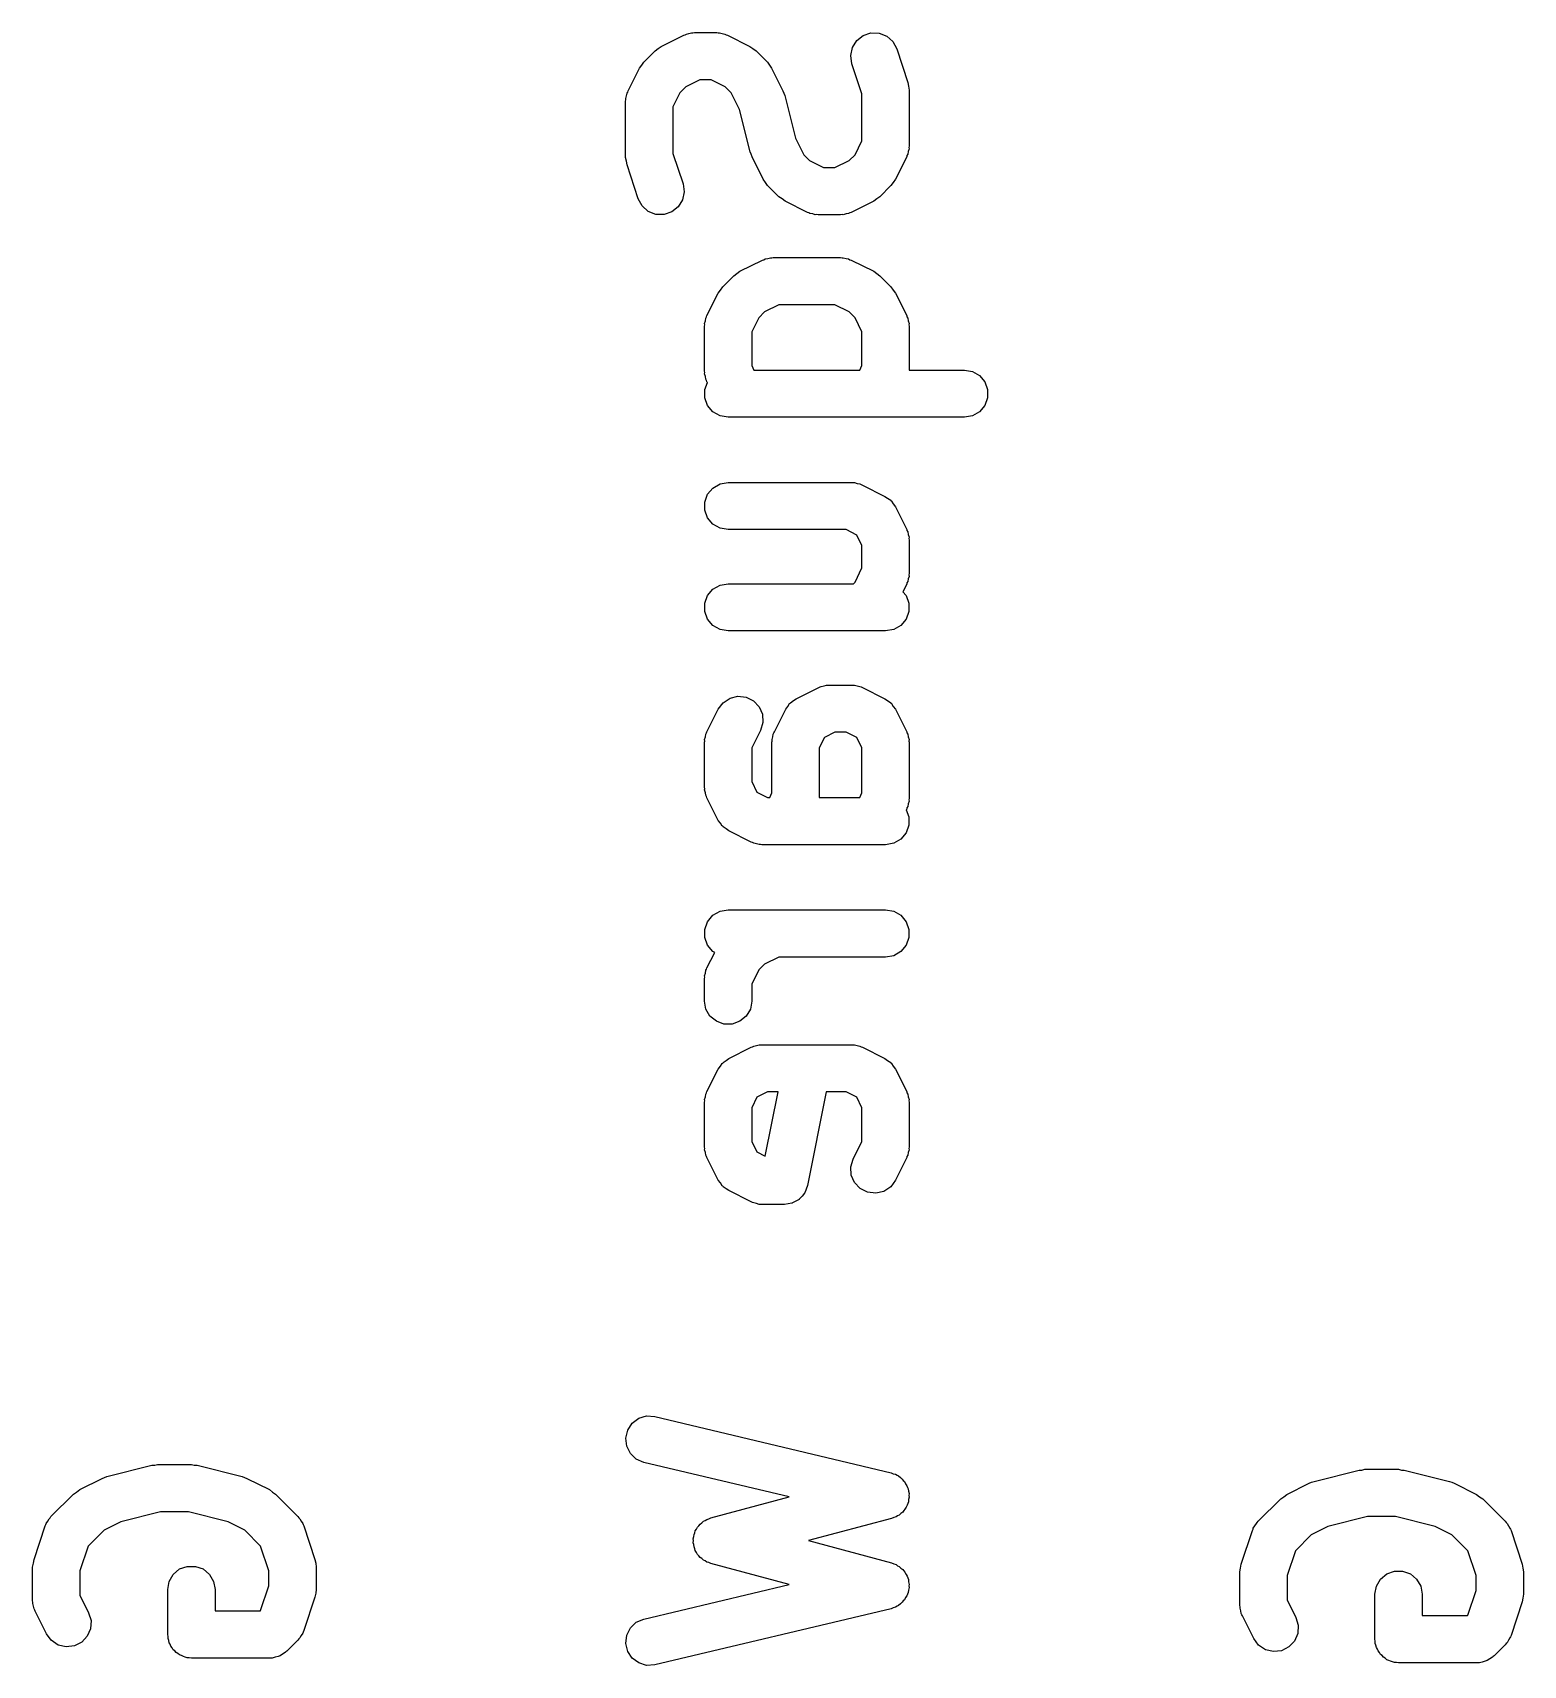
# Model space of a CAD drawing. Extents: x 91.3 to 189.8, y -113.5 to -60.4.
# Drawn here: x 153.89 to 160.2, y -105.44 to -98.53 of the extents above; entities that cross this region are included whole.
import ezdxf

# ---------------------------------------------------------------- set-up
doc = ezdxf.new("R2010")
doc.units = 0
doc.header["$MEASUREMENT"] = 0
doc.layers.add('BLACK', color=7, linetype='CONTINUOUS')

msp = doc.modelspace()

# ---------------------------------------------------------------- linework, layer by layer
at = {"layer": 'Black'}
for p, q in [((156.553, -98.5858), (156.648, -98.5382)), ((156.648, -98.5382), (156.654, -98.5365)), ((156.654, -98.5365), (156.659, -98.5336)), ((156.659, -98.5336), (156.67, -98.5316)), ((156.67, -98.5316), (156.681, -98.5283)), ((156.681, -98.5283), (156.687, -98.5286)), ((156.687, -98.5286), (156.693, -98.5276)), ((156.693, -98.5276), (156.788, -98.5276)), ((156.788, -98.5276), (156.794, -98.5286)), ((156.794, -98.5286), (156.8, -98.5283)), ((156.8, -98.5283), (156.811, -98.5316)), ((156.811, -98.5316), (156.822, -98.5336)), ((156.822, -98.5336), (156.827, -98.5365)), ((156.827, -98.5365), (156.833, -98.5382)), ((156.833, -98.5382), (156.928, -98.5858)), ((157.362, -98.5909), (157.38, -98.5613)), ((157.38, -98.5613), (157.407, -98.5397)), ((157.407, -98.5397), (157.44, -98.5287)), ((157.44, -98.5287), (157.475, -98.5296)), ((157.475, -98.5296), (157.507, -98.5424)), ((157.507, -98.5424), (157.533, -98.5655)), ((157.533, -98.5655), (157.55, -98.596)), ((156.47, -98.6653), (156.479, -98.6521)), ((156.479, -98.6521), (156.527, -98.6045)), ((156.527, -98.6045), (156.54, -98.5953)), ((156.54, -98.5953), (156.553, -98.5858)), ((156.928, -98.5858), (156.941, -98.5953)), ((156.941, -98.5953), (156.954, -98.6045)), ((156.954, -98.6045), (157.002, -98.6521)), ((157.002, -98.6521), (157.011, -98.6653)), ((157.355, -98.6249), (157.362, -98.5909)), ((157.36, -98.6592), (157.355, -98.6249)), ((157.55, -98.596), (157.597, -98.7389)), ((156.413, -98.7734), (156.461, -98.6781)), ((156.461, -98.6781), (156.47, -98.6653)), ((157.011, -98.6653), (157.02, -98.6781)), ((157.02, -98.6781), (157.068, -98.7734)), ((157.402, -98.7867), (157.36, -98.6592)), ((156.406, -98.7954), (156.408, -98.7839)), ((156.408, -98.7839), (156.411, -98.7789)), ((156.411, -98.7789), (156.413, -98.7734)), ((156.632, -98.7821), (156.602, -98.8417)), ((156.657, -98.7574), (156.632, -98.7821)), ((156.716, -98.7276), (156.657, -98.7574)), ((156.764, -98.7276), (156.716, -98.7276)), ((156.824, -98.7574), (156.764, -98.7276)), ((156.849, -98.7821), (156.824, -98.7574)), ((156.884, -98.853), (156.849, -98.7821)), ((157.068, -98.7734), (157.071, -98.7839)), ((157.071, -98.7839), (157.076, -98.7938)), ((157.402, -98.985), (157.402, -98.7867)), ((157.597, -98.7389), (157.6, -98.7547)), ((157.6, -98.7547), (157.602, -98.7705)), ((157.602, -98.7705), (157.602, -99.0086)), ((156.402, -98.8181), (156.403, -98.8124)), ((156.402, -99.0562), (156.402, -98.8181)), ((156.403, -98.8067), (156.406, -98.7954)), ((156.403, -98.8124), (156.403, -98.8067)), ((156.602, -98.8417), (156.602, -99.04)), ((156.929, -99.0328), (156.884, -98.853)), ((157.076, -98.7938), (157.121, -98.9737)), ((157.121, -98.9737), (157.156, -99.0446)), ((157.373, -99.0446), (157.402, -98.985)), ((156.405, -99.072), (156.402, -99.0562)), ((156.602, -99.04), (156.645, -99.1674)), ((156.934, -99.0428), (156.929, -99.0328)), ((156.937, -99.0533), (156.934, -99.0428)), ((156.984, -99.1485), (156.937, -99.0533)), ((157.156, -99.0446), (157.181, -99.0692)), ((157.348, -99.0692), (157.373, -99.0446)), ((157.592, -99.0533), (157.544, -99.1485)), ((157.593, -99.0478), (157.592, -99.0533)), ((157.596, -99.0428), (157.593, -99.0478)), ((157.598, -99.0312), (157.596, -99.0428)), ((157.602, -99.02), (157.598, -99.0312)), ((157.602, -99.0086), (157.601, -99.0142)), ((157.601, -99.0142), (157.602, -99.02)), ((156.408, -99.0878), (156.405, -99.072)), ((156.455, -99.2307), (156.408, -99.0878)), ((157.181, -99.0692), (157.24, -99.099)), ((157.24, -99.099), (157.288, -99.099)), ((157.288, -99.099), (157.348, -99.0692)), ((156.65, -99.2018), (156.643, -99.2358)), ((156.645, -99.1674), (156.65, -99.2018)), ((156.994, -99.1614), (156.984, -99.1485)), ((157.003, -99.1745), (156.994, -99.1614)), ((157.051, -99.2221), (157.003, -99.1745)), ((157.525, -99.1745), (157.478, -99.2221)), ((157.535, -99.1614), (157.525, -99.1745)), ((157.544, -99.1485), (157.535, -99.1614)), ((156.472, -99.2612), (156.455, -99.2307)), ((156.498, -99.2843), (156.472, -99.2612)), ((156.625, -99.2654), (156.598, -99.287)), ((156.643, -99.2358), (156.625, -99.2654)), ((157.064, -99.2313), (157.051, -99.2221)), ((157.077, -99.2409), (157.064, -99.2313)), ((157.172, -99.2885), (157.077, -99.2409)), ((157.452, -99.2409), (157.357, -99.2885)), ((157.465, -99.2313), (157.452, -99.2409)), ((157.478, -99.2221), (157.465, -99.2313)), ((156.53, -99.297), (156.498, -99.2843)), ((156.565, -99.298), (156.53, -99.297)), ((156.598, -99.287), (156.565, -99.298)), ((157.177, -99.2901), (157.172, -99.2885)), ((157.182, -99.293), (157.177, -99.2901)), ((157.194, -99.295), (157.182, -99.293)), ((157.205, -99.2984), (157.194, -99.295)), ((157.211, -99.298), (157.205, -99.2984)), ((157.217, -99.299), (157.211, -99.298)), ((157.312, -99.299), (157.217, -99.299)), ((157.318, -99.298), (157.312, -99.299)), ((157.323, -99.2984), (157.318, -99.298)), ((157.335, -99.2951), (157.323, -99.2984)), ((157.346, -99.293), (157.335, -99.2951)), ((157.351, -99.2901), (157.346, -99.293)), ((157.357, -99.2885), (157.351, -99.2901)), ((157.004, -99.484), (157.015, -99.4807)), ((157.015, -99.4807), (157.021, -99.481)), ((157.021, -99.481), (157.026, -99.48)), ((157.026, -99.48), (157.312, -99.48)), ((157.312, -99.48), (157.318, -99.481)), ((157.318, -99.481), (157.323, -99.4807)), ((157.323, -99.4807), (157.335, -99.484)), ((156.86, -99.5569), (156.873, -99.5477)), ((156.873, -99.5477), (156.886, -99.5382)), ((156.886, -99.5382), (156.981, -99.4906)), ((156.981, -99.4906), (156.987, -99.4889)), ((156.987, -99.4889), (156.992, -99.486)), ((156.992, -99.486), (157.004, -99.484)), ((157.335, -99.484), (157.346, -99.486)), ((157.346, -99.486), (157.351, -99.4889)), ((157.351, -99.4889), (157.357, -99.4906)), ((157.357, -99.4906), (157.452, -99.5382)), ((157.452, -99.5382), (157.465, -99.5477)), ((157.465, -99.5477), (157.478, -99.5569)), ((156.794, -99.6305), (156.803, -99.6177)), ((156.803, -99.6177), (156.813, -99.6045)), ((156.813, -99.6045), (156.86, -99.5569)), ((157.478, -99.5569), (157.525, -99.6045)), ((157.525, -99.6045), (157.535, -99.6176)), ((157.535, -99.6176), (157.544, -99.6305)), ((156.746, -99.7258), (156.794, -99.6305)), ((157.05, -99.68), (156.99, -99.7098)), ((157.288, -99.68), (157.05, -99.68)), ((157.348, -99.7098), (157.288, -99.68)), ((157.544, -99.6305), (157.592, -99.7258)), ((156.736, -99.759), (156.74, -99.7478)), ((156.737, -99.7648), (156.736, -99.759)), ((156.74, -99.7478), (156.742, -99.7363)), ((156.742, -99.7363), (156.745, -99.7313)), ((156.745, -99.7313), (156.746, -99.7258)), ((156.966, -99.7345), (156.936, -99.7941)), ((156.99, -99.7098), (156.966, -99.7345)), ((157.373, -99.7345), (157.348, -99.7098)), ((157.402, -99.7941), (157.373, -99.7345)), ((157.592, -99.7258), (157.593, -99.7313)), ((157.593, -99.7313), (157.596, -99.7363)), ((157.596, -99.7363), (157.598, -99.7478)), ((157.598, -99.7478), (157.602, -99.759)), ((157.602, -99.759), (157.601, -99.7648)), ((156.736, -99.7705), (156.737, -99.7648)), ((156.736, -99.961), (156.736, -99.7705)), ((156.936, -99.7941), (156.936, -99.9373)), ((157.402, -99.9373), (157.402, -99.7941)), ((157.601, -99.7648), (157.602, -99.7705)), ((157.602, -99.7705), (157.602, -99.9562)), ((156.737, -99.9666), (156.736, -99.961)), ((156.736, -99.9724), (156.737, -99.9666)), ((156.936, -99.9373), (156.945, -99.9562)), ((156.945, -99.9562), (157.393, -99.9562)), ((157.393, -99.9562), (157.402, -99.9373)), ((157.602, -99.9562), (157.836, -99.9562)), ((157.836, -99.9562), (157.87, -99.9622)), ((157.87, -99.9622), (157.9, -99.9796)), ((156.74, -99.9836), (156.736, -99.9724)), ((156.737, -100.039), (156.748, -100.009)), ((156.742, -99.9952), (156.74, -99.9836)), ((156.745, -100), (156.742, -99.9952)), ((156.746, -100.006), (156.745, -100)), ((156.748, -100.009), (156.746, -100.006)), ((157.9, -99.9796), (157.922, -100.006)), ((157.922, -100.006), (157.934, -100.039)), ((156.737, -100.074), (156.737, -100.039)), ((156.749, -100.106), (156.737, -100.074)), ((156.771, -100.133), (156.749, -100.106)), ((157.922, -100.106), (157.9, -100.133)), ((157.934, -100.074), (157.922, -100.106)), ((157.934, -100.039), (157.934, -100.074)), ((156.802, -100.15), (156.771, -100.133)), ((156.836, -100.156), (156.802, -100.15)), ((157.836, -100.156), (156.836, -100.156)), ((157.87, -100.15), (157.836, -100.156)), ((157.9, -100.133), (157.87, -100.15)), ((156.771, -100.456), (156.802, -100.438)), ((156.802, -100.438), (156.836, -100.432)), ((156.836, -100.432), (157.36, -100.432)), ((157.36, -100.432), (157.365, -100.433)), ((157.365, -100.433), (157.371, -100.433)), ((157.371, -100.433), (157.382, -100.436)), ((157.382, -100.436), (157.394, -100.438)), ((157.394, -100.438), (157.399, -100.441)), ((157.399, -100.441), (157.404, -100.443)), ((157.404, -100.443), (157.499, -100.491)), ((156.737, -100.515), (156.749, -100.482)), ((156.737, -100.55), (156.737, -100.515)), ((156.749, -100.482), (156.771, -100.456)), ((157.499, -100.491), (157.511, -100.499)), ((157.511, -100.499), (157.524, -100.507)), ((157.524, -100.507), (157.525, -100.51)), ((157.525, -100.51), (157.527, -100.511)), ((157.527, -100.511), (157.535, -100.523)), ((156.749, -100.582), (156.737, -100.55)), ((156.771, -100.609), (156.749, -100.582)), ((157.535, -100.523), (157.544, -100.535)), ((157.544, -100.535), (157.592, -100.631)), ((156.802, -100.626), (156.771, -100.609)), ((156.836, -100.632), (156.802, -100.626)), ((157.336, -100.632), (156.836, -100.632)), ((157.38, -100.655), (157.336, -100.632)), ((157.402, -100.699), (157.38, -100.655)), ((157.592, -100.631), (157.593, -100.636)), ((157.593, -100.636), (157.596, -100.641)), ((157.596, -100.641), (157.598, -100.653)), ((157.598, -100.653), (157.602, -100.664)), ((157.402, -100.794), (157.402, -100.699)), ((157.602, -100.664), (157.601, -100.67)), ((157.601, -100.67), (157.602, -100.675)), ((157.602, -100.675), (157.602, -100.818)), ((157.373, -100.854), (157.402, -100.794)), ((156.802, -100.867), (156.836, -100.861)), ((156.836, -100.861), (157.366, -100.861)), ((157.366, -100.861), (157.373, -100.854)), ((157.592, -100.863), (157.576, -100.895)), ((157.593, -100.857), (157.592, -100.863)), ((157.596, -100.852), (157.593, -100.857)), ((157.598, -100.841), (157.596, -100.852)), ((157.602, -100.83), (157.598, -100.841)), ((157.602, -100.818), (157.601, -100.824)), ((157.601, -100.824), (157.602, -100.83)), ((156.737, -100.944), (156.749, -100.911)), ((156.749, -100.911), (156.771, -100.884)), ((156.771, -100.884), (156.802, -100.867)), ((157.576, -100.895), (157.589, -100.911)), ((157.589, -100.911), (157.601, -100.944)), ((156.737, -100.978), (156.737, -100.944)), ((156.749, -101.011), (156.737, -100.978)), ((157.601, -100.978), (157.589, -101.011)), ((157.601, -100.944), (157.601, -100.978)), ((156.771, -101.038), (156.749, -101.011)), ((156.802, -101.055), (156.771, -101.038)), ((156.836, -101.061), (156.802, -101.055)), ((157.502, -101.061), (156.836, -101.061)), ((157.537, -101.055), (157.502, -101.061)), ((157.567, -101.038), (157.537, -101.055)), ((157.589, -101.011), (157.567, -101.038)), ((156.815, -101.365), (156.844, -101.345)), ((156.844, -101.345), (156.877, -101.337)), ((156.877, -101.337), (156.912, -101.341)), ((156.912, -101.341), (156.943, -101.357)), ((157.113, -101.356), (157.124, -101.348)), ((157.124, -101.348), (157.22, -101.3)), ((157.22, -101.3), (157.225, -101.298)), ((157.225, -101.298), (157.23, -101.296)), ((157.23, -101.296), (157.242, -101.294)), ((157.242, -101.294), (157.253, -101.29)), ((157.253, -101.29), (157.259, -101.291)), ((157.259, -101.291), (157.264, -101.29)), ((157.264, -101.29), (157.36, -101.29)), ((157.36, -101.29), (157.365, -101.291)), ((157.365, -101.291), (157.371, -101.29)), ((157.371, -101.29), (157.382, -101.294)), ((157.382, -101.294), (157.394, -101.296)), ((157.394, -101.296), (157.399, -101.298)), ((157.399, -101.298), (157.404, -101.3)), ((157.404, -101.3), (157.499, -101.348)), ((157.499, -101.348), (157.511, -101.356)), ((156.746, -101.488), (156.794, -101.392)), ((156.794, -101.392), (156.815, -101.365)), ((156.943, -101.357), (156.967, -101.382)), ((156.967, -101.382), (156.981, -101.414)), ((156.981, -101.414), (156.983, -101.449)), ((157.032, -101.488), (157.08, -101.392)), ((157.08, -101.392), (157.088, -101.381)), ((157.088, -101.381), (157.096, -101.368)), ((157.096, -101.368), (157.099, -101.367)), ((157.099, -101.367), (157.1, -101.365)), ((157.1, -101.365), (157.113, -101.356)), ((157.511, -101.356), (157.524, -101.365)), ((157.524, -101.365), (157.525, -101.367)), ((157.525, -101.367), (157.527, -101.368)), ((157.527, -101.368), (157.535, -101.381)), ((157.535, -101.381), (157.544, -101.392)), ((157.544, -101.392), (157.592, -101.488)), ((156.745, -101.493), (156.746, -101.488)), ((156.973, -101.482), (156.936, -101.556)), ((156.983, -101.449), (156.973, -101.482)), ((157.03, -101.493), (157.032, -101.488)), ((157.592, -101.488), (157.593, -101.493)), ((156.736, -101.521), (156.74, -101.51)), ((156.737, -101.527), (156.736, -101.521)), ((156.736, -101.532), (156.737, -101.527)), ((156.736, -101.723), (156.736, -101.532)), ((156.74, -101.51), (156.742, -101.498)), ((156.742, -101.498), (156.745, -101.493)), ((156.936, -101.556), (156.936, -101.699)), ((157.021, -101.532), (157.022, -101.527)), ((157.021, -101.747), (157.021, -101.532)), ((157.022, -101.521), (157.025, -101.51)), ((157.022, -101.527), (157.022, -101.521)), ((157.025, -101.51), (157.027, -101.498)), ((157.027, -101.498), (157.03, -101.493)), ((157.244, -101.512), (157.221, -101.556)), ((157.221, -101.556), (157.221, -101.766)), ((157.288, -101.49), (157.244, -101.512)), ((157.336, -101.49), (157.288, -101.49)), ((157.38, -101.512), (157.336, -101.49)), ((157.402, -101.556), (157.38, -101.512)), ((157.402, -101.747), (157.402, -101.556)), ((157.593, -101.493), (157.596, -101.498)), ((157.596, -101.498), (157.598, -101.51)), ((157.598, -101.51), (157.602, -101.521)), ((157.602, -101.521), (157.601, -101.527)), ((157.601, -101.527), (157.602, -101.532)), ((157.602, -101.532), (157.602, -101.77)), ((156.737, -101.729), (156.736, -101.723)), ((156.736, -101.734), (156.737, -101.729)), ((156.74, -101.746), (156.736, -101.734)), ((156.742, -101.757), (156.74, -101.746)), ((156.745, -101.762), (156.742, -101.757)), ((156.746, -101.768), (156.745, -101.762)), ((156.936, -101.699), (156.958, -101.744)), ((156.958, -101.744), (157.002, -101.766)), ((157.012, -101.766), (157.021, -101.747)), ((157.393, -101.766), (157.402, -101.747)), ((156.794, -101.863), (156.746, -101.768)), ((157.002, -101.766), (157.012, -101.766)), ((157.221, -101.766), (157.393, -101.766)), ((157.592, -101.815), (157.59, -101.819)), ((157.59, -101.819), (157.601, -101.848)), ((157.593, -101.81), (157.592, -101.815)), ((157.596, -101.805), (157.593, -101.81)), ((157.598, -101.793), (157.596, -101.805)), ((157.602, -101.782), (157.598, -101.793)), ((157.602, -101.77), (157.601, -101.776)), ((157.601, -101.776), (157.602, -101.782)), ((156.803, -101.875), (156.794, -101.863)), ((156.811, -101.887), (156.803, -101.875)), ((156.813, -101.888), (156.811, -101.887)), ((156.815, -101.891), (156.813, -101.888)), ((156.827, -101.899), (156.815, -101.891)), ((156.839, -101.908), (156.827, -101.899)), ((157.601, -101.883), (157.589, -101.916)), ((157.601, -101.848), (157.601, -101.883)), ((156.934, -101.955), (156.839, -101.908)), ((156.939, -101.957), (156.934, -101.955)), ((156.944, -101.96), (156.939, -101.957)), ((156.956, -101.962), (156.944, -101.96)), ((156.967, -101.965), (156.956, -101.962)), ((156.973, -101.965), (156.967, -101.965)), ((156.979, -101.966), (156.973, -101.965)), ((157.502, -101.966), (156.979, -101.966)), ((157.537, -101.96), (157.502, -101.966)), ((157.567, -101.942), (157.537, -101.96)), ((157.589, -101.916), (157.567, -101.942)), ((156.771, -102.265), (156.802, -102.248)), ((156.802, -102.248), (156.836, -102.242)), ((156.836, -102.242), (157.502, -102.242)), ((157.502, -102.242), (157.537, -102.248)), ((157.537, -102.248), (157.567, -102.265)), ((156.737, -102.325), (156.749, -102.292)), ((156.749, -102.292), (156.771, -102.265)), ((157.567, -102.265), (157.589, -102.292)), ((157.589, -102.292), (157.601, -102.325)), ((156.737, -102.359), (156.737, -102.325)), ((156.749, -102.392), (156.737, -102.359)), ((157.601, -102.359), (157.589, -102.392)), ((157.601, -102.325), (157.601, -102.359)), ((156.746, -102.488), (156.779, -102.423)), ((156.771, -102.419), (156.749, -102.392)), ((156.779, -102.423), (156.771, -102.419)), ((157.05, -102.442), (156.99, -102.472)), ((157.502, -102.442), (157.05, -102.442)), ((157.537, -102.436), (157.502, -102.442)), ((157.567, -102.419), (157.537, -102.436)), ((157.589, -102.392), (157.567, -102.419)), ((156.736, -102.521), (156.74, -102.51)), ((156.737, -102.527), (156.736, -102.521)), ((156.74, -102.51), (156.742, -102.498)), ((156.742, -102.498), (156.745, -102.493)), ((156.745, -102.493), (156.746, -102.488)), ((156.966, -102.496), (156.936, -102.556)), ((156.99, -102.472), (156.966, -102.496)), ((156.736, -102.532), (156.737, -102.527)), ((156.736, -102.628), (156.736, -102.532)), ((156.936, -102.556), (156.936, -102.628)), ((156.742, -102.662), (156.736, -102.628)), ((156.759, -102.692), (156.742, -102.662)), ((156.93, -102.662), (156.912, -102.692)), ((156.936, -102.628), (156.93, -102.662)), ((156.786, -102.714), (156.759, -102.692)), ((156.818, -102.726), (156.786, -102.714)), ((156.853, -102.726), (156.818, -102.726)), ((156.886, -102.714), (156.853, -102.726)), ((156.912, -102.692), (156.886, -102.714)), ((156.839, -102.872), (156.934, -102.824)), ((156.934, -102.824), (156.939, -102.822)), ((156.939, -102.822), (156.944, -102.819)), ((156.944, -102.819), (156.956, -102.817)), ((156.956, -102.817), (156.967, -102.814)), ((156.967, -102.814), (156.973, -102.814)), ((156.973, -102.814), (156.979, -102.813)), ((156.979, -102.813), (157.36, -102.813)), ((157.36, -102.813), (157.365, -102.814)), ((157.365, -102.814), (157.371, -102.814)), ((157.371, -102.814), (157.382, -102.817)), ((157.382, -102.817), (157.394, -102.819)), ((157.394, -102.819), (157.399, -102.822)), ((157.399, -102.822), (157.404, -102.824)), ((157.404, -102.824), (157.499, -102.872)), ((156.746, -103.011), (156.794, -102.916)), ((156.794, -102.916), (156.803, -102.904)), ((156.803, -102.904), (156.811, -102.892)), ((156.811, -102.892), (156.813, -102.891)), ((156.813, -102.891), (156.815, -102.888)), ((156.815, -102.888), (156.827, -102.88)), ((156.827, -102.88), (156.839, -102.872)), ((157.499, -102.872), (157.511, -102.88)), ((157.511, -102.88), (157.524, -102.888)), ((157.524, -102.888), (157.525, -102.891)), ((157.525, -102.891), (157.527, -102.892)), ((157.527, -102.892), (157.535, -102.904)), ((157.535, -102.904), (157.544, -102.916)), ((157.544, -102.916), (157.592, -103.011)), ((156.736, -103.045), (156.74, -103.034)), ((156.737, -103.051), (156.736, -103.045)), ((156.736, -103.056), (156.737, -103.051)), ((156.736, -103.247), (156.736, -103.056)), ((156.74, -103.034), (156.742, -103.022)), ((156.742, -103.022), (156.745, -103.017)), ((156.745, -103.017), (156.746, -103.011)), ((156.958, -103.035), (156.936, -103.08)), ((157.002, -103.013), (156.958, -103.035)), ((156.993, -103.285), (157.047, -103.013)), ((157.047, -103.013), (157.002, -103.013)), ((157.251, -103.013), (157.172, -103.409)), ((157.336, -103.013), (157.251, -103.013)), ((157.38, -103.035), (157.336, -103.013)), ((157.402, -103.08), (157.38, -103.035)), ((157.592, -103.011), (157.593, -103.017)), ((157.593, -103.017), (157.596, -103.022)), ((157.596, -103.022), (157.598, -103.034)), ((157.598, -103.034), (157.602, -103.045)), ((157.602, -103.045), (157.601, -103.051)), ((157.601, -103.051), (157.602, -103.056)), ((157.602, -103.056), (157.602, -103.247)), ((156.936, -103.08), (156.936, -103.223)), ((157.402, -103.223), (157.402, -103.08)), ((156.737, -103.252), (156.736, -103.247)), ((156.736, -103.258), (156.737, -103.252)), ((156.74, -103.269), (156.736, -103.258)), ((156.742, -103.281), (156.74, -103.269)), ((156.745, -103.286), (156.742, -103.281)), ((156.746, -103.291), (156.745, -103.286)), ((156.936, -103.223), (156.958, -103.267)), ((156.958, -103.267), (156.993, -103.285)), ((157.365, -103.297), (157.402, -103.223)), ((157.593, -103.286), (157.592, -103.291)), ((157.596, -103.281), (157.593, -103.286)), ((157.598, -103.269), (157.596, -103.281)), ((157.602, -103.258), (157.598, -103.269)), ((157.602, -103.247), (157.601, -103.252)), ((157.601, -103.252), (157.602, -103.258)), ((156.794, -103.387), (156.746, -103.291)), ((157.355, -103.33), (157.365, -103.297)), ((157.357, -103.365), (157.355, -103.33)), ((157.592, -103.291), (157.544, -103.387)), ((156.803, -103.398), (156.794, -103.387)), ((156.811, -103.411), (156.803, -103.398)), ((156.813, -103.412), (156.811, -103.411)), ((156.815, -103.415), (156.813, -103.412)), ((156.827, -103.423), (156.815, -103.415)), ((156.839, -103.431), (156.827, -103.423)), ((157.166, -103.424), (157.16, -103.44)), ((157.172, -103.409), (157.166, -103.424)), ((157.371, -103.397), (157.357, -103.365)), ((157.395, -103.422), (157.371, -103.397)), ((157.426, -103.438), (157.395, -103.422)), ((157.524, -103.415), (157.495, -103.434)), ((157.544, -103.387), (157.524, -103.415)), ((156.934, -103.479), (156.839, -103.431)), ((156.939, -103.481), (156.934, -103.479)), ((156.944, -103.483), (156.939, -103.481)), ((156.956, -103.486), (156.944, -103.483)), ((156.967, -103.489), (156.956, -103.486)), ((156.973, -103.489), (156.967, -103.489)), ((156.979, -103.49), (156.973, -103.489)), ((157.074, -103.49), (156.979, -103.49)), ((157.09, -103.487), (157.074, -103.49)), ((157.106, -103.484), (157.09, -103.487)), ((157.107, -103.484), (157.106, -103.484)), ((157.108, -103.483), (157.107, -103.484)), ((157.122, -103.475), (157.108, -103.483)), ((157.136, -103.468), (157.122, -103.475)), ((157.137, -103.467), (157.136, -103.468)), ((157.138, -103.466), (157.137, -103.467)), ((157.149, -103.454), (157.138, -103.466)), ((157.159, -103.441), (157.149, -103.454)), ((157.16, -103.44), (157.159, -103.441)), ((157.16, -103.44), (157.16, -103.44)), ((157.461, -103.442), (157.426, -103.438)), ((157.495, -103.434), (157.461, -103.442)), ((156.458, -104.395), (156.491, -104.385)), ((156.491, -104.385), (156.526, -104.387)), ((156.526, -104.387), (157.526, -104.626)), ((156.403, -104.479), (156.411, -104.445)), ((156.411, -104.445), (156.43, -104.416)), ((156.43, -104.416), (156.458, -104.395)), ((156.407, -104.513), (156.403, -104.479)), ((156.422, -104.544), (156.407, -104.513)), ((154.206, -104.642), (154.397, -104.594)), ((154.397, -104.594), (154.409, -104.594)), ((154.409, -104.594), (154.421, -104.591)), ((154.421, -104.591), (154.564, -104.591)), ((154.564, -104.591), (154.576, -104.594)), ((154.576, -104.594), (154.588, -104.594)), ((154.588, -104.594), (154.779, -104.642)), ((156.447, -104.568), (156.422, -104.544)), ((156.479, -104.582), (156.447, -104.568)), ((157.094, -104.728), (156.479, -104.582)), ((154.091, -104.697), (154.186, -104.65)), ((154.186, -104.65), (154.196, -104.646)), ((154.196, -104.646), (154.206, -104.642)), ((154.779, -104.642), (154.789, -104.646)), ((154.789, -104.646), (154.799, -104.65)), ((154.799, -104.65), (154.894, -104.697)), ((157.526, -104.626), (157.535, -104.63)), ((157.535, -104.63), (157.545, -104.632)), ((157.545, -104.632), (157.551, -104.636)), ((157.551, -104.636), (157.557, -104.639)), ((157.557, -104.639), (157.565, -104.646)), ((157.565, -104.646), (157.573, -104.652)), ((157.573, -104.652), (157.577, -104.658)), ((157.577, -104.658), (157.583, -104.663)), ((157.583, -104.663), (157.587, -104.672)), ((159.296, -104.67), (159.306, -104.666)), ((159.306, -104.666), (159.316, -104.662)), ((159.316, -104.662), (159.507, -104.614)), ((159.507, -104.614), (159.519, -104.614)), ((159.519, -104.614), (159.531, -104.611)), ((159.531, -104.611), (159.674, -104.611)), ((159.674, -104.611), (159.686, -104.614)), ((159.686, -104.614), (159.698, -104.614)), ((159.698, -104.614), (159.889, -104.662)), ((159.889, -104.662), (159.899, -104.666)), ((159.899, -104.666), (159.909, -104.67)), ((153.969, -104.811), (154.065, -104.716)), ((154.065, -104.716), (154.078, -104.707)), ((154.078, -104.707), (154.091, -104.697)), ((154.894, -104.697), (154.907, -104.707)), ((154.907, -104.707), (154.92, -104.716)), ((154.92, -104.716), (155.015, -104.811)), ((156.762, -104.817), (157.094, -104.728)), ((157.587, -104.672), (157.593, -104.681)), ((157.593, -104.681), (157.595, -104.688)), ((157.595, -104.688), (157.598, -104.694)), ((157.598, -104.694), (157.599, -104.704)), ((157.599, -104.704), (157.602, -104.714)), ((157.602, -104.729), (157.6, -104.739)), ((157.602, -104.714), (157.601, -104.722)), ((157.601, -104.722), (157.602, -104.729)), ((159.079, -104.831), (159.175, -104.736)), ((159.175, -104.736), (159.188, -104.727)), ((159.188, -104.727), (159.201, -104.717)), ((159.201, -104.717), (159.296, -104.67)), ((159.909, -104.67), (160.004, -104.717)), ((160.004, -104.717), (160.017, -104.727)), ((160.017, -104.727), (160.03, -104.736)), ((160.03, -104.736), (160.125, -104.831)), ((154.433, -104.791), (154.265, -104.833)), ((154.552, -104.791), (154.433, -104.791)), ((154.719, -104.833), (154.552, -104.791)), ((157.56, -104.805), (157.553, -104.808)), ((157.567, -104.798), (157.56, -104.805)), ((157.575, -104.792), (157.567, -104.798)), ((157.579, -104.785), (157.575, -104.792)), ((157.584, -104.78), (157.579, -104.785)), ((157.589, -104.771), (157.584, -104.78)), ((157.594, -104.763), (157.589, -104.771)), ((157.596, -104.755), (157.594, -104.763)), ((157.599, -104.749), (157.596, -104.755)), ((157.6, -104.739), (157.599, -104.749)), ((153.898, -104.993), (153.945, -104.85)), ((153.945, -104.85), (153.948, -104.845)), ((153.948, -104.845), (153.949, -104.84)), ((153.949, -104.84), (153.956, -104.83)), ((153.956, -104.83), (153.962, -104.82)), ((153.962, -104.82), (153.966, -104.816)), ((153.966, -104.816), (153.969, -104.811)), ((154.194, -104.869), (154.127, -104.936)), ((154.265, -104.833), (154.194, -104.869)), ((154.79, -104.869), (154.719, -104.833)), ((154.857, -104.936), (154.79, -104.869)), ((155.015, -104.811), (155.019, -104.816)), ((155.019, -104.816), (155.023, -104.82)), ((155.023, -104.82), (155.029, -104.83)), ((155.029, -104.83), (155.035, -104.84)), ((155.035, -104.84), (155.037, -104.845)), ((155.037, -104.845), (155.04, -104.85)), ((155.04, -104.85), (155.087, -104.993)), ((156.695, -104.88), (156.697, -104.871)), ((156.697, -104.871), (156.702, -104.864)), ((156.702, -104.864), (156.706, -104.856)), ((156.706, -104.856), (156.712, -104.85)), ((156.712, -104.85), (156.717, -104.843)), ((156.717, -104.843), (156.725, -104.838)), ((156.725, -104.838), (156.731, -104.831)), ((156.731, -104.831), (156.739, -104.828)), ((156.739, -104.828), (156.746, -104.823)), ((156.746, -104.823), (156.754, -104.82)), ((156.754, -104.82), (156.762, -104.817)), ((157.528, -104.819), (157.176, -104.913)), ((157.537, -104.815), (157.528, -104.819)), ((157.547, -104.812), (157.537, -104.815)), ((157.553, -104.808), (157.547, -104.812)), ((159.008, -105.013), (159.055, -104.87)), ((159.055, -104.87), (159.058, -104.865)), ((159.058, -104.865), (159.059, -104.86)), ((159.059, -104.86), (159.066, -104.85)), ((159.066, -104.85), (159.072, -104.84)), ((159.072, -104.84), (159.076, -104.836)), ((159.076, -104.836), (159.079, -104.831)), ((159.375, -104.853), (159.304, -104.889)), ((159.543, -104.811), (159.375, -104.853)), ((159.661, -104.811), (159.543, -104.811)), ((159.829, -104.853), (159.661, -104.811)), ((159.9, -104.889), (159.829, -104.853)), ((160.125, -104.831), (160.129, -104.836)), ((160.129, -104.836), (160.133, -104.84)), ((160.133, -104.84), (160.139, -104.85)), ((160.139, -104.85), (160.145, -104.86)), ((160.145, -104.86), (160.147, -104.865)), ((160.147, -104.865), (160.15, -104.87)), ((160.15, -104.87), (160.197, -105.013)), ((154.127, -104.936), (154.092, -105.041)), ((154.892, -105.041), (154.857, -104.936)), ((156.688, -104.905), (156.691, -104.896)), ((156.689, -104.913), (156.688, -104.905)), ((156.688, -104.922), (156.689, -104.913)), ((156.691, -104.93), (156.688, -104.922)), ((156.691, -104.896), (156.692, -104.887)), ((156.692, -104.939), (156.691, -104.93)), ((156.692, -104.887), (156.695, -104.88)), ((156.695, -104.947), (156.692, -104.939)), ((157.176, -104.913), (157.528, -105.007)), ((159.304, -104.889), (159.237, -104.956)), ((159.967, -104.956), (159.9, -104.889)), ((153.892, -105.025), (153.895, -105.009)), ((153.895, -105.009), (153.898, -104.993)), ((155.087, -104.993), (155.09, -105.009)), ((155.09, -105.009), (155.092, -105.025)), ((156.697, -104.955), (156.695, -104.947)), ((156.702, -104.963), (156.697, -104.955)), ((156.706, -104.971), (156.702, -104.963)), ((156.712, -104.977), (156.706, -104.971)), ((156.717, -104.984), (156.712, -104.977)), ((156.725, -104.989), (156.717, -104.984)), ((156.731, -104.995), (156.725, -104.989)), ((156.739, -104.999), (156.731, -104.995)), ((156.746, -105.004), (156.739, -104.999)), ((156.754, -105.006), (156.746, -105.004)), ((156.762, -105.01), (156.754, -105.006)), ((157.094, -105.098), (156.762, -105.01)), ((157.528, -105.007), (157.537, -105.011)), ((157.537, -105.011), (157.547, -105.014)), ((157.547, -105.014), (157.553, -105.019)), ((159.005, -105.029), (159.008, -105.013)), ((159.237, -104.956), (159.202, -105.061)), ((160.002, -105.061), (159.967, -104.956)), ((160.197, -105.013), (160.2, -105.029)), ((153.892, -105.168), (153.892, -105.025)), ((154.092, -105.041), (154.092, -105.144)), ((154.47, -105.086), (154.487, -105.056)), ((154.487, -105.056), (154.514, -105.033)), ((154.514, -105.033), (154.546, -105.022)), ((154.546, -105.022), (154.581, -105.022)), ((154.581, -105.022), (154.614, -105.033)), ((154.614, -105.033), (154.64, -105.056)), ((154.64, -105.056), (154.658, -105.086)), ((154.892, -105.104), (154.892, -105.041)), ((155.092, -105.025), (155.092, -105.12)), ((157.553, -105.019), (157.56, -105.022)), ((157.56, -105.022), (157.567, -105.029)), ((157.567, -105.029), (157.575, -105.035)), ((157.575, -105.035), (157.579, -105.041)), ((157.579, -105.041), (157.584, -105.046)), ((157.584, -105.046), (157.589, -105.056)), ((157.589, -105.056), (157.594, -105.064)), ((157.594, -105.064), (157.596, -105.071)), ((157.596, -105.071), (157.599, -105.078)), ((157.599, -105.078), (157.6, -105.088)), ((159.002, -105.045), (159.005, -105.029)), ((159.002, -105.188), (159.002, -105.045)), ((159.202, -105.061), (159.202, -105.164)), ((159.58, -105.106), (159.597, -105.076)), ((159.597, -105.076), (159.624, -105.053)), ((159.624, -105.053), (159.656, -105.042)), ((159.656, -105.042), (159.691, -105.042)), ((159.691, -105.042), (159.724, -105.053)), ((159.724, -105.053), (159.75, -105.076)), ((159.75, -105.076), (159.768, -105.106)), ((160.002, -105.124), (160.002, -105.061)), ((160.2, -105.029), (160.202, -105.045)), ((160.202, -105.045), (160.202, -105.14)), ((154.092, -105.144), (154.129, -105.218)), ((154.464, -105.12), (154.47, -105.086)), ((154.464, -105.31), (154.464, -105.12)), ((154.658, -105.086), (154.664, -105.12)), ((154.664, -105.12), (154.664, -105.21)), ((154.857, -105.209), (154.892, -105.104)), ((155.087, -105.152), (155.04, -105.294)), ((155.09, -105.136), (155.087, -105.152)), ((155.092, -105.12), (155.09, -105.136)), ((156.479, -105.245), (157.094, -105.098)), ((157.593, -105.146), (157.587, -105.154)), ((157.595, -105.139), (157.593, -105.146)), ((157.598, -105.132), (157.595, -105.139)), ((157.599, -105.122), (157.598, -105.132)), ((157.602, -105.112), (157.599, -105.122)), ((157.6, -105.088), (157.602, -105.098)), ((157.602, -105.098), (157.601, -105.105)), ((157.601, -105.105), (157.602, -105.112)), ((159.574, -105.14), (159.58, -105.106)), ((159.574, -105.33), (159.574, -105.14)), ((159.768, -105.106), (159.774, -105.14)), ((159.774, -105.14), (159.774, -105.23)), ((159.967, -105.229), (160.002, -105.124)), ((160.202, -105.14), (160.2, -105.156)), ((153.893, -105.173), (153.892, -105.168)), ((153.893, -105.179), (153.893, -105.173)), ((153.896, -105.19), (153.893, -105.179)), ((153.898, -105.202), (153.896, -105.19)), ((153.901, -105.207), (153.898, -105.202)), ((153.903, -105.212), (153.901, -105.207)), ((153.951, -105.308), (153.903, -105.212)), ((154.129, -105.218), (154.139, -105.251)), ((154.664, -105.21), (154.856, -105.21)), ((154.856, -105.21), (154.857, -105.209)), ((157.526, -105.201), (156.526, -105.439)), ((157.535, -105.197), (157.526, -105.201)), ((157.545, -105.194), (157.535, -105.197)), ((157.551, -105.19), (157.545, -105.194)), ((157.557, -105.187), (157.551, -105.19)), ((157.565, -105.18), (157.557, -105.187)), ((157.573, -105.174), (157.565, -105.18)), ((157.577, -105.168), (157.573, -105.174)), ((157.583, -105.163), (157.577, -105.168)), ((157.587, -105.154), (157.583, -105.163)), ((159.003, -105.193), (159.002, -105.188)), ((159.003, -105.199), (159.003, -105.193)), ((159.006, -105.21), (159.003, -105.199)), ((159.008, -105.222), (159.006, -105.21)), ((159.202, -105.164), (159.239, -105.238)), ((160.197, -105.172), (160.15, -105.314)), ((160.2, -105.156), (160.197, -105.172)), ((154.137, -105.286), (154.123, -105.318)), ((154.139, -105.251), (154.137, -105.286)), ((156.407, -105.313), (156.422, -105.282)), ((156.422, -105.282), (156.447, -105.258)), ((156.447, -105.258), (156.479, -105.245)), ((159.011, -105.227), (159.008, -105.222)), ((159.013, -105.232), (159.011, -105.227)), ((159.061, -105.328), (159.013, -105.232)), ((159.239, -105.238), (159.249, -105.271)), ((159.249, -105.271), (159.247, -105.306)), ((159.774, -105.23), (159.966, -105.23)), ((159.966, -105.23), (159.967, -105.229)), ((153.971, -105.335), (153.951, -105.308)), ((154, -105.355), (153.971, -105.335)), ((154.034, -105.363), (154, -105.355)), ((154.069, -105.359), (154.034, -105.363)), ((154.1, -105.343), (154.069, -105.359)), ((154.123, -105.318), (154.1, -105.343)), ((154.465, -105.319), (154.464, -105.31)), ((154.465, -105.328), (154.465, -105.319)), ((154.468, -105.336), (154.465, -105.328)), ((154.47, -105.345), (154.468, -105.336)), ((154.474, -105.352), (154.47, -105.345)), ((154.477, -105.36), (154.474, -105.352)), ((154.483, -105.367), (154.477, -105.36)), ((155.015, -105.334), (154.968, -105.381)), ((155.019, -105.329), (155.015, -105.334)), ((155.023, -105.325), (155.019, -105.329)), ((155.029, -105.315), (155.023, -105.325)), ((155.035, -105.305), (155.029, -105.315)), ((155.037, -105.3), (155.035, -105.305)), ((155.04, -105.294), (155.037, -105.3)), ((156.403, -105.348), (156.407, -105.313)), ((156.411, -105.382), (156.403, -105.348)), ((159.081, -105.355), (159.061, -105.328)), ((159.11, -105.375), (159.081, -105.355)), ((159.233, -105.338), (159.21, -105.363)), ((159.247, -105.306), (159.233, -105.338)), ((159.575, -105.339), (159.574, -105.33)), ((159.575, -105.348), (159.575, -105.339)), ((159.578, -105.356), (159.575, -105.348)), ((159.58, -105.365), (159.578, -105.356)), ((160.125, -105.354), (160.078, -105.401)), ((160.129, -105.349), (160.125, -105.354)), ((160.133, -105.345), (160.129, -105.349)), ((160.139, -105.335), (160.133, -105.345)), ((160.145, -105.325), (160.139, -105.335)), ((160.147, -105.32), (160.145, -105.325)), ((160.15, -105.314), (160.147, -105.32)), ((154.487, -105.375), (154.483, -105.367)), ((154.494, -105.38), (154.487, -105.375)), ((154.5, -105.387), (154.494, -105.38)), ((154.507, -105.391), (154.5, -105.387)), ((154.514, -105.397), (154.507, -105.391)), ((154.522, -105.4), (154.514, -105.397)), ((154.53, -105.404), (154.522, -105.4)), ((154.538, -105.406), (154.53, -105.404)), ((154.546, -105.409), (154.538, -105.406)), ((154.555, -105.409), (154.546, -105.409)), ((154.564, -105.41), (154.555, -105.409)), ((154.897, -105.41), (154.564, -105.41)), ((154.901, -105.41), (154.897, -105.41)), ((154.906, -105.41), (154.901, -105.41)), ((154.918, -105.407), (154.906, -105.41)), ((154.931, -105.404), (154.918, -105.407)), ((154.935, -105.402), (154.931, -105.404)), ((154.939, -105.401), (154.935, -105.402)), ((154.95, -105.394), (154.939, -105.401)), ((154.961, -105.387), (154.95, -105.394)), ((154.964, -105.384), (154.961, -105.387)), ((154.968, -105.381), (154.964, -105.384)), ((156.43, -105.411), (156.411, -105.382)), ((156.458, -105.431), (156.43, -105.411)), ((159.144, -105.383), (159.11, -105.375)), ((159.179, -105.379), (159.144, -105.383)), ((159.21, -105.363), (159.179, -105.379)), ((159.584, -105.372), (159.58, -105.365)), ((159.587, -105.38), (159.584, -105.372)), ((159.593, -105.387), (159.587, -105.38)), ((159.597, -105.395), (159.593, -105.387)), ((159.604, -105.4), (159.597, -105.395)), ((159.61, -105.407), (159.604, -105.4)), ((159.617, -105.411), (159.61, -105.407)), ((159.624, -105.417), (159.617, -105.411)), ((159.632, -105.42), (159.624, -105.417)), ((159.64, -105.424), (159.632, -105.42)), ((159.648, -105.426), (159.64, -105.424)), ((159.656, -105.429), (159.648, -105.426)), ((159.665, -105.429), (159.656, -105.429)), ((159.674, -105.43), (159.665, -105.429)), ((160.028, -105.427), (160.016, -105.43)), ((160.041, -105.424), (160.028, -105.427)), ((160.045, -105.422), (160.041, -105.424)), ((160.049, -105.421), (160.045, -105.422)), ((160.06, -105.414), (160.049, -105.421)), ((160.071, -105.407), (160.06, -105.414)), ((160.074, -105.404), (160.071, -105.407)), ((160.078, -105.401), (160.074, -105.404)), ((156.491, -105.441), (156.458, -105.431)), ((156.526, -105.439), (156.491, -105.441)), ((160.007, -105.43), (159.674, -105.43)), ((160.011, -105.43), (160.007, -105.43)), ((160.016, -105.43), (160.011, -105.43))]:
    msp.add_line(p, q, dxfattribs=at)

doc.saveas('drawing.dxf')
